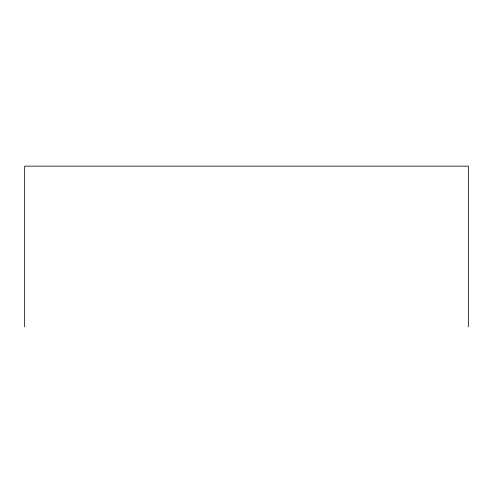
<?xml version="1.0" encoding="UTF-8"?>
<svg xmlns="http://www.w3.org/2000/svg" width="493" height="493" viewBox="0 0 493 493"><rect width="100%" height="100%" fill="white"/><g stroke="black" fill="none" stroke-linecap="round" stroke-linejoin="round"><path stroke-width="0.74" d="M468.35 326.853L468.35 166.147L24.65 166.147L24.65 326.853"/></g></svg>
